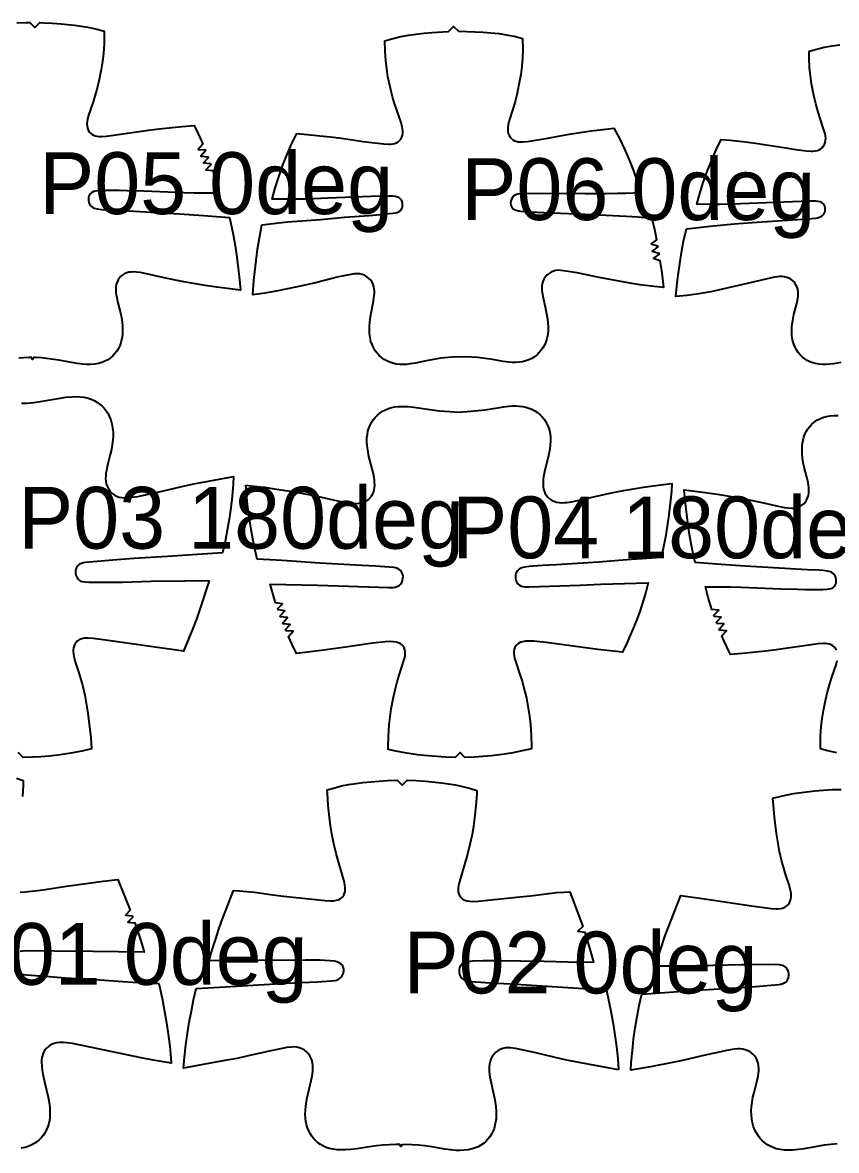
# Model space of a CAD drawing. Header units: millimetres. Extents: x 0 to 2016, y 0 to 4064.
# Drawn here: x 621.7 to 950.7, y 482.1 to 938.6 of the extents above; entities that cross this region are included whole.
import ezdxf

# ---------------------------------------------------------------- set-up
doc = ezdxf.new("R2010")
doc.units = ezdxf.units.MM
doc.layers.add('ANNOTATION', color=3, linetype='Continuous')
doc.layers.add('PIECES', color=5, linetype='Continuous')

msp = doc.modelspace()

# ---------------------------------------------------------------- linework, layer by layer
at = {"layer": 'PIECES'}
for points in [[(619.38, 938.41), (622.95, 938.55), (624.57, 938.57), (626.56, 936.55), (628.57, 938.54), (630.2, 938.5), (633.76, 938.32), (637.32, 938.06), (640.01, 937.82), (642.7, 937.53), (645.37, 937.16), (648.03, 936.7), (651.63, 935.88), (654.63, 935.03), (654.66, 933.61), (654.58, 929.87), (654.33, 926.14), (653.98, 922.86), (653.49, 919.6), (652.68, 915.51), (651.67, 911.46), (650.89, 908.73), (650.03, 906.02), (648.36, 901.05), (647.89, 899.34), (647.73, 898.48), (647.66, 897.61), (647.71, 896.74), (647.88, 895.88), (648.19, 895.07), (648.64, 894.34), (649.13, 893.79), (649.69, 893.34), (650.33, 892.98), (651.01, 892.72), (651.84, 892.54), (652.69, 892.47), (653.54, 892.47), (655.52, 892.64), (672.53, 895.05), (676.93, 895.57), (686.25, 896.49), (691, 896.89), (691.54, 895.84), (693.57, 891.53), (694.48, 889.38), (692.67, 887.25), (695.46, 887.08), (695.64, 886.62), (693.76, 884.55), (696.54, 884.28), (696.72, 883.82), (694.8, 881.79), (697.58, 881.47), (697.74, 881), (695.78, 879), (698.55, 878.63), (700.05, 873.78), (701.18, 869.54), (694.45, 869.46), (691.1, 869.49), (686.89, 869.59), (670.67, 870.28), (663.89, 870.5), (660.74, 870.56), (653.67, 870.58), (652.08, 870.5), (651.17, 870.38), (650.29, 870.14), (649.59, 869.79), (649, 869.28), (648.69, 868.81), (648.47, 868.29), (648.33, 867.73), (648.26, 866.74), (648.41, 865.76), (648.66, 865.12), (649.03, 864.55), (649.5, 864.07), (650.02, 863.73), (650.59, 863.48), (651.81, 863.18), (653.53, 862.94), (655.27, 862.81), (660.03, 862.6), (671.42, 862), (685.06, 861.17), (694.76, 860.53), (705.26, 859.73), (705.83, 857.3), (706.76, 852.8), (707.57, 848.27), (708.26, 843.68), (708.85, 839.07), (709.23, 835.74), (709.75, 830.3), (709.75, 830.3), (700.21, 831.53), (695.5, 832.2), (690.81, 832.96), (686.82, 833.68), (682.85, 834.47), (678.88, 835.3), (670.56, 837.15), (669.17, 837.41), (667.78, 837.6), (666.38, 837.66), (665.5, 837.61), (664.63, 837.49), (663.78, 837.28), (662.97, 836.96), (662.21, 836.53), (661.44, 835.92), (660.79, 835.2), (660.26, 834.38), (659.84, 833.48), (659.55, 832.5), (659.39, 831.48), (659.34, 830.45), (659.39, 829.41), (659.52, 828.37), (659.7, 827.34), (660.2, 825.11), (661.22, 821.03), (661.6, 819.15), (661.89, 817.26), (662.03, 815.71), (662.09, 814.17), (662.04, 812.62), (661.91, 811.38), (661.7, 810.16), (661.38, 808.96), (660.96, 807.79), (660.41, 806.66), (659.76, 805.59), (658.99, 804.6), (658.13, 803.69), (657.17, 802.88), (656.07, 802.13), (654.89, 801.5), (653.65, 801.01), (652.36, 800.63), (650.77, 800.34), (649.16, 800.2), (647.53, 800.19), (645.91, 800.3), (643.66, 800.59), (636.26, 801.9), (631.34, 802.65), (629.37, 802.89), (627.17, 803.01), (626.11, 803), (625.71, 802.2), (625.31, 803), (624.26, 803.02), (622.06, 802.93), (620.08, 802.72)], [(952.55, 800.99), (949.53, 800.47), (948.08, 800.3), (946.63, 800.2), (945.19, 800.19), (943.75, 800.3), (942.33, 800.55), (941.16, 800.87), (940.04, 801.3), (938.96, 801.83), (937.95, 802.47), (937, 803.21), (936.09, 804.08), (935.29, 805.04), (934.59, 806.08), (934, 807.19), (933.53, 808.35), (933.16, 809.59), (932.9, 810.86), (932.75, 812.15), (932.69, 813.45), (932.77, 815.71), (933.06, 817.96), (933.56, 820.46), (934.71, 824.91), (935.12, 826.92), (935.22, 827.83), (935.26, 828.74), (935.22, 829.65), (935.09, 830.55), (934.85, 831.43), (934.53, 832.2), (934.11, 832.92), (933.61, 833.58), (933.01, 834.17), (932.28, 834.71), (931.48, 835.12), (930.63, 835.43), (929.74, 835.63), (928.82, 835.73), (927.78, 835.74), (926.73, 835.64), (925.69, 835.47), (914.66, 832.96), (904.72, 830.62), (899.96, 829.61), (895.17, 828.76), (890.24, 828.13), (885.78, 827.75), (886.34, 833.05), (886.75, 836.38), (887.38, 840.98), (888.12, 845.56), (888.97, 850.09), (890.07, 855.11), (899.69, 856.18), (909.42, 857.07), (916.7, 857.62), (932.92, 858.67), (938.89, 859.15), (940.62, 859.26), (942.34, 859.43), (943.14, 859.56), (943.91, 859.78), (944.63, 860.12), (945.16, 860.5), (945.6, 860.98), (945.94, 861.54), (946.14, 862.15), (946.23, 862.78), (946.2, 863.43), (946.08, 864.02), (945.87, 864.58), (945.55, 865.08), (945.15, 865.47), (944.68, 865.77), (944.16, 866), (943.24, 866.21), (942.29, 866.28), (939.21, 866.3), (936.5, 866.21), (911.92, 865.15), (907.66, 865.02), (903.41, 864.95), (899.88, 864.95), (894.35, 865.07), (895.53, 869.34), (896.92, 873.81), (898.47, 878.23), (900.2, 882.67), (902.08, 887.05), (904.08, 891.28), (907.83, 890.92), (912.74, 890.37), (917.14, 889.83), (921.53, 889.21), (930.29, 887.8), (933.45, 887.34), (938.47, 886.71), (940.34, 886.57), (941.26, 886.56), (942.17, 886.63), (943.06, 886.82), (943.75, 887.09), (944.38, 887.46), (944.95, 887.93), (945.43, 888.48), (945.88, 889.22), (946.19, 890.03), (946.36, 890.89), (946.4, 891.76), (946.33, 892.63), (946.17, 893.49), (945.7, 895.2), (944.05, 900.18), (943.21, 902.9), (942.46, 905.63), (941.49, 909.69), (940.71, 913.79), (940.25, 917.05), (939.92, 920.33), (939.7, 924.07), (939.66, 926.99), (942.24, 927.72), (945.84, 928.54), (948.96, 929.09), (952.1, 929.5)], [(621.22, 784.53), (623.5, 784.58), (626.15, 784.81), (628.79, 785.18), (636.88, 786.61), (639.2, 786.94), (641.53, 787.16), (643.2, 787.2), (644.87, 787.13), (646.51, 786.92), (648.14, 786.55), (649.39, 786.13), (650.6, 785.6), (651.74, 784.95), (652.82, 784.19), (653.77, 783.36), (654.63, 782.45), (655.4, 781.47), (656.07, 780.42), (656.66, 779.31), (657.3, 777.75), (657.77, 776.14), (658.07, 774.48), (658.22, 772.87), (658.24, 771.25), (658.16, 769.63), (657.92, 767.67), (657.57, 765.72), (657.13, 763.8), (656, 759.45), (655.53, 757.25), (655.37, 756.18), (655.27, 755.11), (655.24, 754.04), (655.32, 752.98), (655.5, 751.93), (655.82, 750.92), (656.34, 749.83), (657.03, 748.85), (657.89, 747.99), (658.75, 747.37), (659.68, 746.88), (660.68, 746.53), (661.72, 746.3), (662.78, 746.2), (663.85, 746.21), (664.92, 746.29), (665.98, 746.43), (668.32, 746.82), (670.64, 747.3), (676.33, 748.57), (686.11, 750.86), (690.84, 751.85), (699.04, 753.43), (706.96, 754.81), (706.78, 751.8), (706.35, 746.84), (705.82, 742.23), (705.17, 737.63), (704.41, 733.09), (703.53, 728.57), (702.52, 723.99), (680.29, 722.42), (666.64, 721.61), (659.7, 721.15), (650.17, 720.37), (647.12, 720.07), (646.29, 719.92), (645.48, 719.69), (644.73, 719.34), (644.2, 718.97), (643.76, 718.52), (643.41, 717.99), (643.15, 717.27), (643.05, 716.52), (643.08, 715.74), (643.24, 714.9), (643.56, 714.11), (644.02, 713.4), (644.64, 712.83), (645.14, 712.56), (645.69, 712.37), (646.83, 712.18), (648.5, 712.08), (658.92, 712.1), (662.08, 712.14), (673.59, 712.44), (687.31, 712.7), (692.3, 712.71), (697.15, 712.65), (693.16, 700.71), (691.92, 697.17), (690.71, 694.03), (686.68, 684.13), (676.17, 685.6), (658.2, 688.23), (650.22, 689.33), (648.2, 689.47), (647.34, 689.47), (646.49, 689.39), (645.66, 689.21), (644.73, 688.86), (643.89, 688.33), (643.3, 687.74), (642.83, 687.06), (642.48, 686.3), (642.26, 685.53), (642.15, 684.73), (642.13, 683.93), (642.19, 683.12), (642.38, 682.01), (642.65, 680.91), (642.97, 679.83), (644.31, 675.81), (645.14, 673.09), (645.89, 670.35), (646.8, 666.34), (647.56, 662.3), (648.06, 659.04), (648.49, 655.77), (648.87, 652.45), (649.19, 649.12), (649.5, 644.64), (645.62, 643.7), (641.23, 642.85), (636.91, 642.21), (632.57, 641.74), (629.09, 641.46), (625.61, 641.26), (621.86, 641.15), (619.86, 643.15)], [(950.76, 684.64), (950.3, 685.38), (949.82, 685.93), (949.25, 686.38), (948.62, 686.74), (947.93, 687), (947.1, 687.18), (946.26, 687.25), (945.4, 687.25), (943.42, 687.08), (926.41, 684.67), (922.01, 684.15), (912.7, 683.23), (907.94, 682.82), (907.4, 683.87), (905.38, 688.19), (904.46, 690.33), (906.27, 692.46), (903.48, 692.63), (903.3, 693.1), (905.18, 695.17), (902.4, 695.43), (902.22, 695.9), (904.15, 697.93), (901.37, 698.25), (901.21, 698.72), (903.16, 700.72), (900.39, 701.09), (898.9, 705.93), (897.76, 710.18), (904.49, 710.25), (907.85, 710.22), (912.05, 710.12), (928.28, 709.44), (935.06, 709.22), (938.21, 709.15), (945.27, 709.14), (946.87, 709.22), (947.78, 709.34), (948.66, 709.58), (949.36, 709.93), (949.94, 710.44), (950.26, 710.91), (950.47, 711.43), (950.61, 711.98), (950.69, 712.98), (950.53, 713.96), (950.28, 714.59), (949.92, 715.17), (949.44, 715.65), (948.92, 715.99), (948.35, 716.23), (947.14, 716.54), (945.41, 716.78), (943.68, 716.91), (938.91, 717.11), (927.53, 717.72), (913.89, 718.55), (904.18, 719.19), (893.68, 719.99), (893.12, 722.41), (892.18, 726.92), (891.38, 731.45), (890.68, 736.04), (890.09, 740.65), (889.71, 743.98), (889.19, 749.41), (889.19, 749.41), (898.73, 748.19), (903.44, 747.52), (908.14, 746.76), (912.12, 746.03), (916.09, 745.25), (920.06, 744.42), (928.39, 742.56), (929.77, 742.3), (931.16, 742.12), (932.56, 742.06), (933.45, 742.1), (934.32, 742.23), (935.17, 742.44), (935.98, 742.76), (936.74, 743.19), (937.5, 743.8), (938.15, 744.52), (938.69, 745.34), (939.1, 746.23), (939.39, 747.22), (939.55, 748.24), (939.6, 749.26), (939.55, 750.3), (939.43, 751.34), (939.25, 752.38), (938.74, 754.6), (937.73, 758.68), (937.34, 760.56), (937.06, 762.46), (936.91, 764.01), (936.85, 765.55), (936.9, 767.1), (937.03, 768.34), (937.25, 769.56), (937.56, 770.76), (937.99, 771.93), (938.53, 773.06), (939.19, 774.13), (939.95, 775.12), (940.81, 776.03), (941.77, 776.84), (942.88, 777.59), (944.06, 778.21), (945.3, 778.71), (946.58, 779.09), (948.17, 779.38), (949.79, 779.52), (951.41, 779.53)], [(950.91, 643.02), (947.31, 643.84), (944.32, 644.69), (944.29, 646.1), (944.37, 649.85), (944.62, 653.58), (944.97, 656.86), (945.46, 660.11), (946.27, 664.21), (947.27, 668.26), (948.05, 670.99), (948.91, 673.7), (950.58, 678.67), (951.05, 680.38)], [(619.22, 632.8), (621.92, 631.87), (621.86, 629.87), (621.58, 625.32)], [(951.07, 484.79), (948.42, 484.56), (945.78, 484.2), (937.7, 482.77), (935.37, 482.43), (933.04, 482.22), (931.37, 482.17), (929.71, 482.24), (928.06, 482.45), (926.44, 482.82), (925.18, 483.25), (923.98, 483.78), (922.83, 484.43), (921.75, 485.19), (920.8, 486.01), (919.95, 486.92), (919.18, 487.91), (918.5, 488.96), (917.91, 490.07), (917.27, 491.63), (916.81, 493.24), (916.5, 494.89), (916.35, 496.51), (916.33, 498.13), (916.42, 499.75), (916.65, 501.71), (917, 503.65), (917.44, 505.58), (918.57, 509.93), (919.04, 512.12), (919.2, 513.19), (919.3, 514.27), (919.33, 515.34), (919.26, 516.4), (919.07, 517.44), (918.76, 518.46), (918.23, 519.55), (917.54, 520.53), (916.69, 521.38), (915.83, 522.01), (914.89, 522.49), (913.89, 522.85), (912.85, 523.07), (911.79, 523.17), (910.72, 523.17), (909.65, 523.09), (908.59, 522.95), (906.25, 522.55), (903.94, 522.08), (898.24, 520.81), (888.46, 518.52), (883.73, 517.52), (875.54, 515.95), (867.62, 514.56), (867.79, 517.58), (868.22, 522.54), (868.75, 527.15), (869.4, 531.75), (870.16, 536.29), (871.04, 540.8), (872.06, 545.38), (894.29, 546.96), (907.93, 547.77), (914.88, 548.22), (924.4, 549.01), (927.45, 549.31), (928.28, 549.46), (929.09, 549.69), (929.85, 550.04), (930.37, 550.41), (930.81, 550.86), (931.16, 551.39), (931.43, 552.1), (931.53, 552.86), (931.49, 553.63), (931.33, 554.47), (931.02, 555.27), (930.55, 555.98), (929.93, 556.55), (929.43, 556.82), (928.89, 557), (927.74, 557.2), (926.07, 557.3), (915.65, 557.27), (912.5, 557.24), (900.98, 556.93), (887.26, 556.68), (882.27, 556.67), (877.43, 556.72), (881.41, 568.67), (882.65, 572.21), (883.86, 575.34), (887.89, 585.24), (898.4, 583.78), (916.37, 581.15), (924.35, 580.04), (926.37, 579.9), (927.23, 579.91), (928.08, 579.99), (928.91, 580.16), (929.84, 580.52), (930.68, 581.05), (931.27, 581.63), (931.74, 582.32), (932.09, 583.08), (932.31, 583.85), (932.42, 584.64), (932.44, 585.45), (932.38, 586.25), (932.19, 587.37), (931.92, 588.46), (931.6, 589.55), (930.26, 593.57), (929.43, 596.29), (928.68, 599.03), (927.77, 603.04), (927.02, 607.08), (926.51, 610.34), (926.08, 613.61), (925.7, 616.93), (925.39, 620.25), (925.07, 624.73), (928.95, 625.67), (933.35, 626.53), (937.66, 627.16), (942, 627.64), (945.48, 627.92), (948.96, 628.12), (952.71, 628.22)], [(620.71, 586.64), (622.71, 586.72), (627.72, 587.31), (630.73, 587.73), (639.47, 589.07), (654.19, 591.09), (660.19, 591.78), (665.11, 579.34), (663.23, 577.28), (666.01, 577), (666.18, 576.53), (664.26, 574.51), (667.03, 574.19), (668.13, 570.99), (669.57, 566.49), (670.77, 562.38), (650.08, 562.6), (634.5, 562.82), (623, 562.83), (621.8, 562.8), (620.61, 562.69)], [(620.73, 553.55), (621.98, 553.36), (623.23, 553.23), (632.46, 552.46), (638.9, 551.98), (649.13, 551.38), (662.18, 550.44), (666.19, 550.19), (676.74, 549.67), (677.25, 547.41), (678.19, 542.91), (679.06, 538.39), (679.87, 533.81), (680.58, 529.2), (681.16, 524.33), (681.6, 519.45), (681.72, 517.39), (681.72, 517.39), (674.47, 518.7), (669.58, 519.64), (648.3, 524.1), (641.85, 525.38), (639.55, 525.71), (638.14, 525.81), (636.74, 525.8), (635.35, 525.62), (634.48, 525.4), (633.64, 525.1), (632.84, 524.71), (632.1, 524.23), (631.42, 523.67), (630.83, 523.01), (630.33, 522.25), (629.94, 521.44), (629.65, 520.58), (629.46, 519.69), (629.35, 518.78), (629.3, 517.86), (629.37, 516.24), (629.58, 514.62), (629.88, 513.02), (630.57, 509.83), (631.97, 503.73), (632.47, 500.77), (632.66, 499.04), (632.73, 497.31), (632.65, 495.57), (632.48, 494.28), (632.21, 493), (631.82, 491.76), (631.33, 490.55), (630.74, 489.42), (630.06, 488.35), (629.27, 487.36), (628.39, 486.45), (627.42, 485.63), (626.33, 484.89), (625.17, 484.26), (623.96, 483.75), (622.7, 483.35), (621.05, 483.01)]]:
    msp.add_lwpolyline(points, dxfattribs=at)
for points in [[(793.93, 935), (795.89, 937.03), (797.93, 935.07), (804.7, 934.87), (807.86, 934.7), (811.02, 934.45), (814.17, 934.1), (817.3, 933.61), (820.92, 932.86), (823.84, 932.1), (823.89, 927.86), (823.74, 924.12), (823.48, 920.83), (823.08, 917.56), (822.38, 913.45), (821.49, 909.37), (820.79, 906.62), (820, 903.89), (818.45, 898.87), (818.03, 897.16), (817.89, 896.29), (817.83, 895.42), (817.88, 894.55), (818.05, 893.69), (818.36, 892.88), (818.81, 892.13), (819.31, 891.58), (819.89, 891.12), (820.54, 890.76), (821.24, 890.5), (822.09, 890.32), (822.96, 890.25), (823.83, 890.26), (825.77, 890.44), (834, 891.79), (842.73, 893.37), (847.11, 894.07), (851.5, 894.69), (856.4, 895.33), (860.78, 895.85), (862.97, 891.64), (865.02, 887.34), (866.92, 882.97), (868.63, 878.6), (870.19, 874.18), (871.58, 869.71), (865.51, 869.43), (862.17, 869.33), (857.7, 869.26), (849.17, 869.26), (831.6, 869.36), (824.45, 869.28), (822.88, 869.2), (821.91, 869.07), (820.98, 868.78), (820.29, 868.38), (819.71, 867.83), (819.29, 867.13), (819.05, 866.35), (818.98, 865.51), (819.11, 864.68), (819.48, 863.88), (820.06, 863.23), (820.63, 862.85), (821.26, 862.59), (822.15, 862.38), (823.06, 862.27), (829.7, 861.82), (832.59, 861.69), (842.58, 861.35), (852.26, 860.84), (865.68, 860.27), (870.27, 859.96), (876.1, 859.43), (877.3, 854.23), (878, 850.7), (875.77, 849.02), (878.45, 848.24), (878.53, 847.75), (876.28, 846.1), (878.96, 845.28), (879.03, 844.79), (876.74, 843.19), (879.4, 842.32), (880.1, 837.22), (880.78, 831.32), (875.85, 831.83), (871.29, 832.44), (867.99, 832.97), (861.41, 834.15), (854.79, 835.41), (845.95, 837.29), (840.41, 838.14), (839.35, 838.27), (838.3, 838.31), (837.26, 838.22), (836.3, 837.97), (835.39, 837.58), (834.55, 837.06), (833.78, 836.43), (833.04, 835.62), (832.43, 834.72), (831.99, 833.72), (831.75, 832.86), (831.63, 831.98), (831.6, 831.09), (831.64, 830.19), (831.73, 829.29), (832.11, 827.1), (833.09, 822.8), (833.52, 820.66), (833.87, 818.51), (834.05, 816.99), (834.14, 815.46), (834.13, 813.94), (833.99, 812.31), (833.68, 810.72), (833.2, 809.17), (832.7, 808.02), (832.09, 806.94), (831.38, 805.92), (830.58, 804.98), (829.68, 804.11), (828.65, 803.31), (827.54, 802.62), (826.36, 802.05), (825.13, 801.6), (823.78, 801.27), (822.41, 801.07), (821.02, 800.98), (819.62, 801), (818.23, 801.1), (816.01, 801.37), (811.61, 802.15), (808.64, 802.62), (805.67, 802.99), (800.93, 803.3), (795.53, 803.21), (790.8, 802.73), (787.84, 802.26), (784.9, 801.68), (780.52, 800.75), (778.32, 800.4), (776.93, 800.25), (775.53, 800.19), (774.14, 800.23), (772.76, 800.38), (771.4, 800.66), (770.15, 801.07), (768.96, 801.6), (767.83, 802.25), (766.77, 803.01), (765.84, 803.85), (765, 804.76), (764.26, 805.75), (763.62, 806.82), (763.08, 807.94), (762.54, 809.48), (762.18, 811.06), (761.98, 812.68), (761.91, 814.2), (761.95, 815.73), (762.07, 817.26), (762.35, 819.42), (762.71, 821.57), (763.54, 825.9), (763.84, 828.11), (763.9, 829.01), (763.91, 829.91), (763.84, 830.8), (763.69, 831.67), (763.43, 832.52), (762.95, 833.5), (762.31, 834.39), (761.54, 835.17), (760.75, 835.78), (759.89, 836.27), (758.97, 836.62), (758, 836.83), (756.95, 836.89), (755.91, 836.81), (751.58, 836.04), (749.35, 835.6), (740.58, 833.41), (734, 831.93), (727.47, 830.51), (724.2, 829.87), (719.65, 829.1), (714.75, 828.42), (715.22, 834.34), (715.55, 837.68), (716.06, 842.29), (716.69, 846.9), (717.42, 851.44), (718.44, 856.68), (724.25, 857.41), (728.83, 857.88), (742.22, 858.92), (751.88, 859.77), (761.85, 860.45), (764.74, 860.69), (771.35, 861.36), (772.26, 861.51), (773.14, 861.75), (773.76, 862.03), (774.32, 862.43), (774.88, 863.1), (775.22, 863.91), (775.32, 864.75), (775.22, 865.58), (774.95, 866.36), (774.51, 867.04), (773.91, 867.57), (773.21, 867.95), (772.27, 868.2), (771.29, 868.3), (769.72, 868.33), (762.57, 868.16), (745.02, 867.45), (736.49, 867.15), (732.02, 867.06), (728.68, 867.04), (722.6, 867.11), (723.84, 871.62), (725.24, 876.1), (726.8, 880.52), (728.54, 884.96), (730.44, 889.32), (732.49, 893.61), (736.88, 893.25), (741.8, 892.78), (746.21, 892.3), (750.61, 891.76), (759.39, 890.49), (767.66, 889.43), (769.61, 889.31), (770.48, 889.33), (771.34, 889.43), (772.18, 889.64), (772.87, 889.93), (773.51, 890.31), (774.08, 890.79), (774.56, 891.36), (774.98, 892.12), (775.26, 892.94), (775.4, 893.81), (775.42, 894.68), (775.33, 895.55), (775.17, 896.41), (774.68, 898.11), (772.96, 903.07), (772.07, 905.77), (771.28, 908.49), (770.24, 912.54), (769.4, 916.62), (768.89, 919.88), (768.51, 923.15), (768.24, 926.88), (768.14, 931.12), (771.03, 931.99), (774.62, 932.87), (777.73, 933.46), (780.86, 933.93), (784.01, 934.28), (787.17, 934.56), (793.93, 935)], [(711.96, 751.34), (716.39, 750.87), (719.48, 750.48), (723.44, 749.92), (731.59, 748.61), (735.77, 747.86), (739.55, 747.11), (750.74, 744.63), (752.59, 744.28), (754.46, 744.03), (755.51, 743.95), (756.57, 743.93), (757.62, 744.01), (758.66, 744.2), (759.67, 744.51), (760.61, 744.97), (761.47, 745.56), (762.13, 746.17), (762.69, 746.86), (763.16, 747.62), (763.53, 748.44), (763.82, 749.4), (763.99, 750.39), (764.05, 751.4), (764.02, 752.42), (763.92, 753.43), (763.77, 754.45), (763.37, 756.44), (761.71, 763.01), (761.2, 765.67), (760.99, 767.31), (760.88, 768.96), (760.92, 770.61), (761.06, 771.89), (761.32, 773.16), (761.69, 774.4), (762.17, 775.6), (762.75, 776.73), (763.44, 777.79), (764.23, 778.77), (765.12, 779.68), (766.09, 780.49), (767.18, 781.23), (768.34, 781.85), (769.55, 782.35), (770.81, 782.74), (772.14, 783.02), (773.49, 783.18), (774.84, 783.25), (776.2, 783.24), (777.56, 783.16), (779.83, 782.93), (787.23, 781.8), (790.14, 781.44), (794.44, 781.11), (797.96, 780.95), (801.49, 781.14), (805.78, 781.5), (808.68, 781.88), (816.08, 783.06), (818.34, 783.32), (819.7, 783.41), (821.06, 783.43), (822.42, 783.37), (823.76, 783.22), (825.1, 782.95), (826.36, 782.57), (827.58, 782.08), (828.74, 781.47), (829.84, 780.74), (830.82, 779.93), (831.71, 779.03), (832.5, 778.05), (833.2, 777), (833.8, 775.88), (834.29, 774.68), (834.67, 773.44), (834.93, 772.18), (835.09, 770.89), (835.13, 769.24), (835.04, 767.6), (834.84, 765.96), (834.35, 763.29), (832.75, 756.71), (832.36, 754.71), (832.21, 753.7), (832.12, 752.68), (832.1, 751.66), (832.17, 750.66), (832.35, 749.67), (832.65, 748.7), (833.02, 747.89), (833.5, 747.14), (834.06, 746.45), (834.72, 745.85), (835.59, 745.26), (836.54, 744.81), (837.54, 744.5), (838.58, 744.32), (839.64, 744.26), (840.69, 744.28), (841.75, 744.37), (843.61, 744.63), (845.46, 744.99), (856.63, 747.56), (860.41, 748.34), (864.58, 749.13), (872.72, 750.5), (876.67, 751.09), (879.77, 751.5), (884.19, 752), (884.01, 748.95), (883.56, 744), (883.01, 739.39), (882.34, 734.79), (881.56, 730.26), (880.67, 725.75), (879.83, 722.04), (872.18, 721.57), (867.7, 721.26), (854.5, 720.23), (837.56, 719.11), (831.93, 718.78), (826.5, 718.38), (824.8, 718.2), (824, 718.04), (823.22, 717.79), (822.5, 717.41), (821.99, 716.99), (821.57, 716.49), (821.25, 715.92), (821.03, 715.26), (820.95, 714.58), (820.96, 713.88), (821.11, 713.01), (821.44, 712.19), (821.93, 711.46), (822.6, 710.89), (823.32, 710.53), (824.11, 710.31), (824.92, 710.2), (826.56, 710.14), (847.18, 710.94), (855.5, 711.34), (874.65, 711.84), (873.67, 708.03), (872.52, 704.14), (871.32, 700.57), (870.01, 697.05), (868.77, 693.95), (867.48, 690.87), (865.96, 687.44), (864.25, 683.79), (854.24, 684.88), (845.31, 686.01), (833.39, 687.61), (828.34, 688.16), (826.31, 688.24), (825.04, 688.2), (823.78, 687.98), (823.06, 687.75), (822.37, 687.42), (821.75, 686.99), (821.22, 686.45), (820.75, 685.72), (820.44, 684.92), (820.28, 684.06), (820.26, 683.17), (820.37, 682.28), (820.56, 681.4), (820.82, 680.53), (822.76, 674.68), (823.6, 671.97), (824.38, 669.24), (825.37, 665.18), (826.16, 661.09), (826.62, 657.83), (826.97, 654.55), (827.31, 650.02), (827.46, 645.49), (827.46, 644.58), (823.69, 643.77), (819.94, 643.07), (815.62, 642.4), (811.29, 641.87), (807.82, 641.55), (804.34, 641.32), (800.55, 641.17), (798.54, 643.16), (796.55, 641.15), (792.67, 641.27), (789.18, 641.48), (785.7, 641.77), (781.37, 642.27), (777.05, 642.9), (773.29, 643.57), (769.52, 644.36), (769.51, 645.27), (769.63, 649.8), (769.93, 654.33), (770.25, 657.61), (770.69, 660.87), (771.45, 664.97), (772.41, 669.04), (773.17, 671.77), (773.99, 674.49), (775.88, 680.35), (776.13, 681.23), (776.32, 682.11), (776.42, 683), (776.39, 683.89), (776.22, 684.75), (775.91, 685.55), (775.43, 686.27), (774.9, 686.81), (774.27, 687.23), (773.59, 687.56), (772.86, 687.79), (771.6, 687.99), (770.33, 688.03), (768.3, 687.92), (763.26, 687.34), (751.34, 685.64), (742.43, 684.45), (732.43, 683.29), (730.69, 686.92), (729.22, 690.16), (731.02, 692.3), (728.23, 692.46), (728.03, 692.91), (729.87, 695.02), (727.08, 695.23), (726.89, 695.69), (728.77, 697.76), (725.99, 698.02), (725.81, 698.49), (727.72, 700.52), (724.94, 700.83), (724.78, 701.3), (726.74, 703.3), (723.97, 703.67), (722.81, 707.45), (721.81, 711.25), (740.97, 710.9), (749.29, 710.57), (769.91, 709.92), (771.55, 709.99), (772.36, 710.11), (773.15, 710.33), (773.87, 710.7), (774.53, 711.28), (775.02, 712.01), (775.33, 712.83), (775.48, 713.7), (775.49, 714.4), (775.4, 715.09), (775.18, 715.75), (774.85, 716.31), (774.43, 716.81), (773.92, 717.22), (773.19, 717.59), (772.41, 717.84), (771.6, 717.99), (769.91, 718.17), (764.47, 718.52), (758.84, 718.81), (741.9, 719.8), (728.69, 720.72), (724.21, 721), (716.55, 721.41), (715.69, 725.11), (714.76, 729.61), (713.94, 734.14), (713.24, 738.73), (712.65, 743.34), (712.17, 748.29), (711.96, 751.34)], [(862.62, 514.7), (854.69, 516.28), (845.87, 517.89), (841.01, 518.81), (837, 519.71), (829.2, 521.59), (825.38, 522.48), (820.95, 523.34), (818.91, 523.62), (817.89, 523.66), (816.87, 523.59), (815.82, 523.37), (814.81, 522.99), (813.87, 522.47), (813.01, 521.82), (812.21, 521), (811.54, 520.08), (811.02, 519.07), (810.67, 518.09), (810.44, 517.09), (810.32, 516.06), (810.29, 515.02), (810.34, 513.97), (810.62, 511.88), (812.62, 502.63), (813.06, 499.79), (813.19, 498.16), (813.22, 496.52), (813.13, 494.89), (812.95, 493.58), (812.67, 492.29), (812.28, 491.03), (811.78, 489.8), (811.21, 488.7), (810.55, 487.66), (809.79, 486.68), (808.94, 485.79), (808, 484.98), (806.94, 484.24), (805.81, 483.62), (804.63, 483.11), (803.4, 482.71), (801.83, 482.37), (800.24, 482.18), (798.63, 482.11), (797.02, 482.15), (794.67, 482.35), (792.34, 482.66), (787.14, 483.51), (784.26, 483.93), (781.76, 484.19), (779.24, 484.36), (776.49, 484.46), (774.95, 484.45), (774.55, 483.65), (774.15, 484.46), (772.61, 484.47), (769.86, 484.4), (767.34, 484.25), (764.83, 484), (761.95, 483.61), (756.75, 482.8), (754.41, 482.51), (752.06, 482.33), (750.45, 482.3), (748.85, 482.38), (747.26, 482.59), (745.69, 482.94), (744.46, 483.35), (743.28, 483.87), (742.16, 484.5), (741.1, 485.24), (740.17, 486.06), (739.33, 486.96), (738.58, 487.94), (737.92, 488.99), (737.36, 490.1), (736.87, 491.33), (736.5, 492.59), (736.22, 493.88), (736.05, 495.2), (735.97, 496.83), (736.02, 498.46), (736.17, 500.09), (736.62, 502.93), (738.69, 512.16), (738.99, 514.25), (739.05, 515.3), (739.03, 516.34), (738.91, 517.37), (738.7, 518.38), (738.36, 519.36), (737.84, 520.37), (737.18, 521.3), (736.38, 522.12), (735.53, 522.78), (734.59, 523.3), (733.59, 523.69), (732.54, 523.92), (731.52, 524), (730.5, 523.97), (728.46, 523.71), (724.02, 522.88), (720.19, 522.02), (712.38, 520.2), (708.37, 519.34), (703.49, 518.45), (694.66, 516.92), (686.72, 515.39), (687.09, 519.92), (687.63, 524.8), (688.29, 529.41), (689.06, 534), (689.89, 538.53), (690.79, 543.04), (691.78, 547.6), (701.28, 548.24), (728.41, 549.78), (740.78, 550.34), (746.59, 550.7), (747.99, 550.91), (748.64, 551.09), (749.26, 551.33), (749.84, 551.65), (750.36, 552.06), (750.92, 552.75), (751.3, 553.55), (751.51, 554.5), (751.5, 555.48), (751.32, 556.29), (750.96, 557.03), (750.4, 557.63), (749.71, 558.09), (748.75, 558.46), (747.74, 558.68), (746.09, 558.87), (741.76, 559.08), (739.09, 559.15), (736, 559.17), (717.14, 559), (707.56, 558.79), (704.22, 558.79), (697.16, 558.93), (698.38, 563.29), (699.77, 567.81), (700.92, 571.29), (702.15, 574.75), (706.98, 587.34), (709.41, 587.21), (712.3, 586.96), (715.4, 586.6), (722.83, 585.6), (727.17, 585.07), (744.07, 583.2), (746.1, 583.1), (747.37, 583.15), (748.63, 583.37), (749.35, 583.6), (750.03, 583.93), (750.64, 584.35), (751.17, 584.88), (751.58, 585.49), (751.87, 586.17), (752.06, 586.88), (752.14, 587.63), (752.14, 588.38), (752.02, 589.48), (751.78, 590.55), (748.51, 602.22), (747.51, 606.21), (746.69, 610.23), (746.18, 613.52), (745.78, 616.82), (745.28, 621.76), (744.91, 626.71), (744.85, 628.02), (747.85, 628.92), (750.65, 629.62), (753.48, 630.19), (756.35, 630.64), (759.23, 630.98), (765.69, 631.59), (769.26, 631.82), (773.13, 631.91), (775.12, 629.91), (777.13, 631.9), (781, 631.77), (784.57, 631.51), (791.02, 630.86), (793.9, 630.49), (796.77, 630.02), (799.59, 629.43), (802.39, 628.7), (805.38, 627.79), (805.31, 626.47), (804.9, 621.53), (804.36, 616.59), (803.93, 613.29), (803.4, 610.01), (802.55, 605.99), (801.52, 602.01), (798.15, 590.37), (797.91, 589.29), (797.77, 588.2), (797.77, 587.45), (797.85, 586.7), (798.03, 585.98), (798.31, 585.31), (798.72, 584.69), (799.25, 584.16), (799.86, 583.73), (800.53, 583.4), (801.25, 583.16), (802.5, 582.94), (803.78, 582.88), (805.81, 582.96), (822.72, 584.69), (827.06, 585.19), (834.5, 586.13), (837.61, 586.47), (840.5, 586.69), (842.93, 586.81), (846.43, 577.48), (848.14, 572.78), (846.18, 570.79), (848.95, 570.42), (849.98, 567.21), (851.34, 562.68), (852.53, 558.32), (845.46, 558.23), (842.13, 558.26), (832.55, 558.54), (813.69, 558.86), (810.6, 558.87), (807.92, 558.82), (803.59, 558.65), (801.95, 558.46), (800.93, 558.25), (799.97, 557.89), (799.28, 557.44), (798.71, 556.84), (798.35, 556.1), (798.16, 555.3), (798.14, 554.32), (798.34, 553.36), (798.72, 552.56), (799.27, 551.86), (799.79, 551.45), (800.36, 551.13), (800.99, 550.88), (801.63, 550.7), (803.03, 550.48), (808.84, 550.07), (821.21, 549.42), (848.32, 547.66), (857.81, 546.94), (858.77, 542.38), (859.63, 537.86), (860.42, 533.33), (861.16, 528.73), (861.78, 524.11), (862.29, 519.23), (862.62, 514.7)]]:
    msp.add_lwpolyline(points, close=True, dxfattribs=at)

# ---------------------------------------------------------------- texts
at = {"layer": 'ANNOTATION'}
for s, p in [('P05 0deg', (628.33, 861.06)), ('P06 0deg', (799.04, 858.64)), ('P03 180deg', (619.83, 725.64)), ('P04 180deg', (795.33, 721.76)), ('P01 0deg', (593.77, 549.14)), ('P02 0deg', (775.67, 545.67))]:
    msp.add_text(s, height=25, dxfattribs=at).set_placement(p)

doc.saveas('drawing.dxf')
